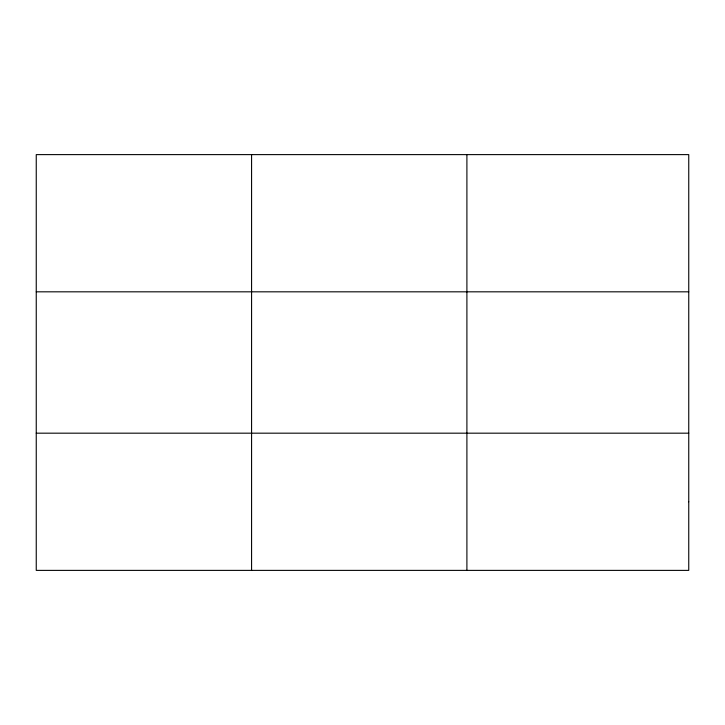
<?xml version="1.0" encoding="UTF-8"?>
<svg xmlns="http://www.w3.org/2000/svg" width="725" height="725" viewBox="0 0 725 725"><rect width="100%" height="100%" fill="white"/><g stroke="black" fill="none" stroke-linecap="round" stroke-linejoin="round"><path stroke-width="1.09" d="M251.575 570.385L251.575 154.615M466.9 570.385L466.9 154.615M36.25 291.822L688.75 291.822M36.25 433.178L688.75 433.178M688.75 501.782L688.75 570.385L36.25 570.385L36.25 154.615L688.75 154.615L688.75 501.782"/></g></svg>
